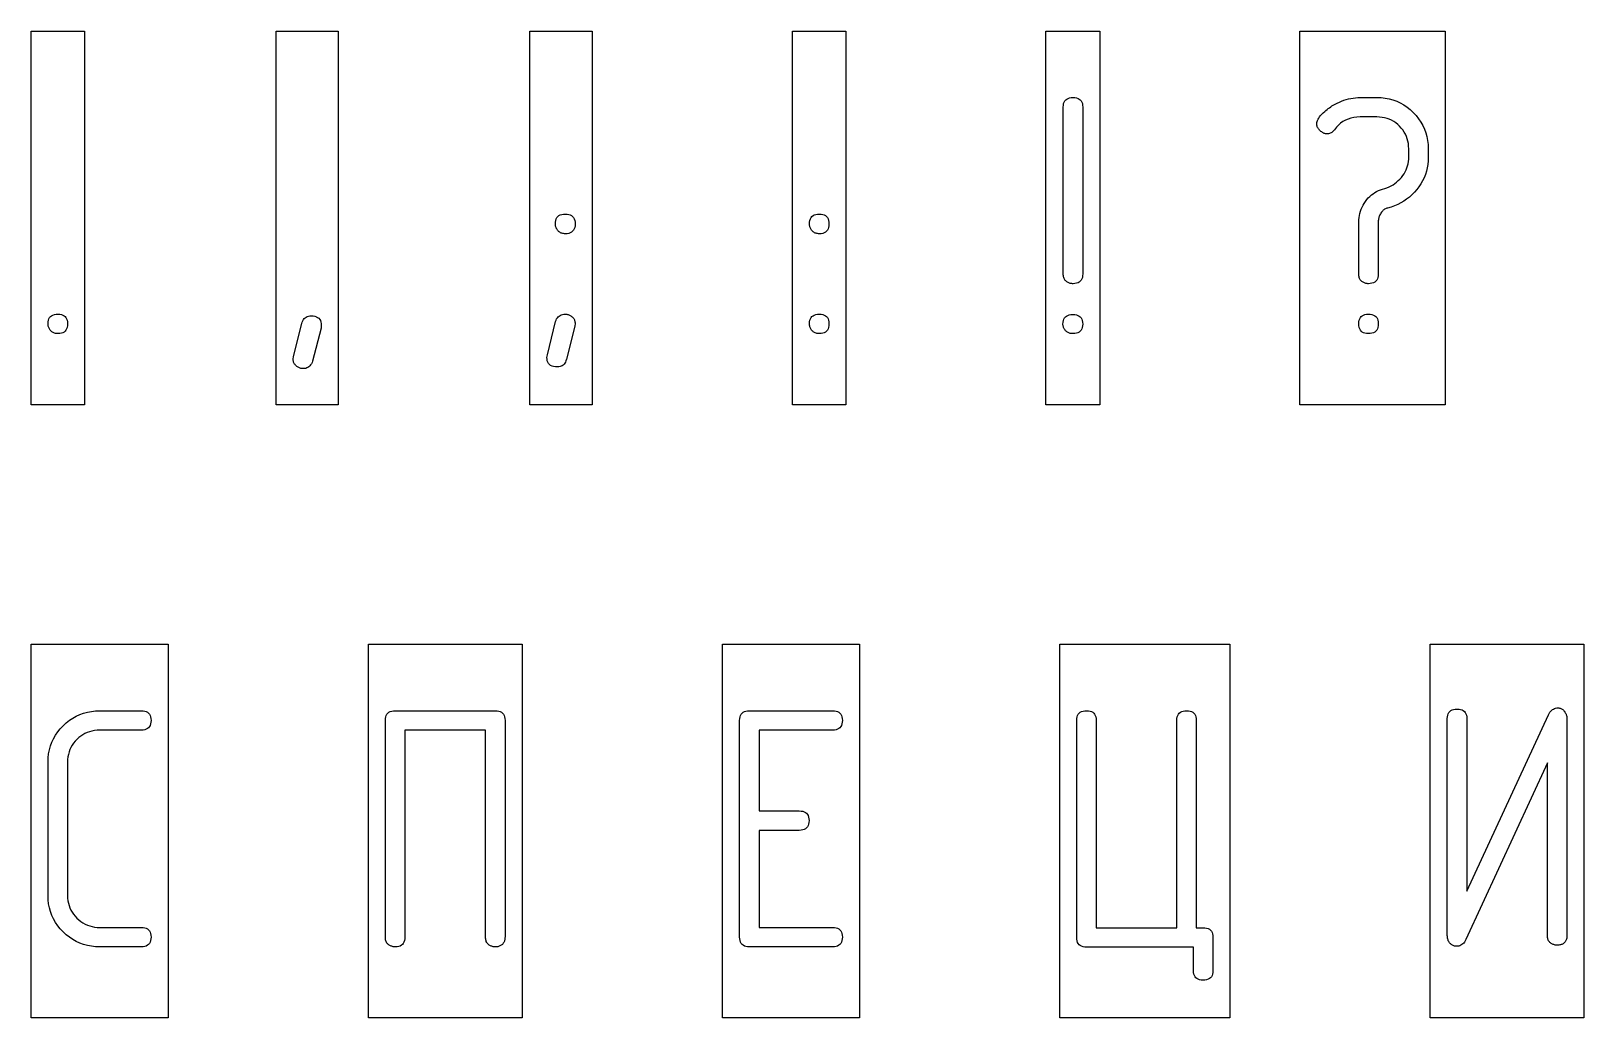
# Model space of a CAD drawing. Extents: x 0 to 347, y -110 to 9.
# Drawn here: x -0.05 to 45.65, y -110.41 to -81.36 of the extents above; entities that cross this region are included whole.
import ezdxf

# ---------------------------------------------------------------- set-up
doc = ezdxf.new("R2010")
doc.units = 0
for name, color, linetype in [('GOST_FRAME', 4, 'CONTINUOUS'), ('GOST_PUNCT', 5, 'CONTINUOUS'), ('GOST_SAMPLE', 2, 'CONTINUOUS')]:
    doc.layers.add(name, color=color, linetype=linetype)

msp = doc.modelspace()

# ---------------------------------------------------------------- linework, layer by layer
at = {"layer": 'GOST_FRAME'}
for points in [[(-0.0515, -81.3574), (1.5216, -81.3574), (1.5216, -92.3574), (-0.0515, -92.3574)], [(7.1611, -81.3574), (8.9917, -81.3574), (8.9917, -92.3574), (7.1611, -92.3574)], [(14.6312, -81.3574), (16.4618, -81.3574), (16.4618, -92.3574), (14.6312, -92.3574)], [(22.3588, -81.3574), (23.9319, -81.3574), (23.9319, -92.3574), (22.3588, -92.3574)], [(29.8206, -81.3574), (31.402, -81.3574), (31.402, -92.3574), (29.8206, -92.3574)], [(37.2907, -81.3574), (41.5714, -81.3574), (41.5714, -92.3574), (37.2907, -92.3574)], [(-0.0515, -99.4106), (3.9801, -99.4106), (3.9801, -110.4106), (-0.0515, -110.4106)], [(9.8771, -99.4106), (14.3987, -99.4106), (14.3987, -110.4106), (9.8771, -110.4106)], [(20.304, -99.4106), (24.3272, -99.4106), (24.3272, -110.4106), (20.304, -110.4106)], [(30.2243, -99.4106), (35.2359, -99.4106), (35.2359, -110.4106), (30.2243, -110.4106)], [(41.1329, -99.4106), (45.6545, -99.4106), (45.6545, -110.4106), (41.1329, -110.4106)]]:
    msp.add_lwpolyline(points, close=True, dxfattribs=at)
at = {"layer": 'GOST_PUNCT'}
for points in [[(30.6196, -88.7957), (30.5982, -88.795), (30.5771, -88.793), (30.5563, -88.7897), (30.5359, -88.785), (30.5158, -88.7791), (30.496, -88.7718), (30.4766, -88.7631), (30.4575, -88.7532), (30.4387, -88.7419), (30.4203, -88.7292), (30.4029, -88.715), (30.3874, -88.699), (30.3737, -88.6811), (30.3618, -88.6615), (30.3517, -88.64), (30.3435, -88.6166), (30.3371, -88.5914), (30.3326, -88.5645), (30.3298, -88.5356), (30.3289, -88.505), (30.3289, -83.5963), (30.3318, -83.5427), (30.3405, -83.4947), (30.3551, -83.4523), (30.3754, -83.4156), (30.4016, -83.3846), (30.4336, -83.3591), (30.4713, -83.3394), (30.515, -83.3252), (30.5644, -83.3168), (30.6196, -83.314), (30.6733, -83.3168), (30.7213, -83.3252), (30.7636, -83.3394), (30.8003, -83.3591), (30.8314, -83.3846), (30.8568, -83.4156), (30.8766, -83.4523), (30.8907, -83.4947), (30.8992, -83.5427), (30.902, -83.5963), (30.902, -88.505), (30.8992, -88.5602), (30.8907, -88.6096), (30.8766, -88.6532), (30.8568, -88.691), (30.8314, -88.723), (30.8003, -88.7492), (30.7636, -88.7695), (30.7213, -88.7841), (30.6733, -88.7928)], [(39.8754, -86.5698), (39.8525, -86.5757), (39.8304, -86.5836), (39.809, -86.5933), (39.7884, -86.605), (39.7685, -86.6186), (39.7493, -86.6341), (39.7309, -86.6515), (39.7133, -86.6708), (39.6964, -86.692), (39.6802, -86.7151), (39.6652, -86.7393), (39.6518, -86.7638), (39.64, -86.7885), (39.6297, -86.8135), (39.6211, -86.8387), (39.614, -86.8641), (39.6084, -86.8898), (39.6045, -86.9158), (39.6021, -86.942), (39.6013, -86.9684), (39.6013, -88.505), (39.5984, -88.5602), (39.5897, -88.6096), (39.5752, -88.6532), (39.5548, -88.691), (39.5287, -88.723), (39.4967, -88.7492), (39.4589, -88.7695), (39.4153, -88.7841), (39.3659, -88.7928), (39.3106, -88.7957), (39.2908, -88.795), (39.2711, -88.793), (39.2516, -88.7897), (39.2322, -88.785), (39.213, -88.7791), (39.194, -88.7718), (39.1752, -88.7631), (39.1565, -88.7532), (39.138, -88.7419), (39.1196, -88.7292), (39.1022, -88.715), (39.0867, -88.699), (39.073, -88.6811), (39.0611, -88.6615), (39.0511, -88.64), (39.0429, -88.6166), (39.0365, -88.5914), (39.0319, -88.5645), (39.0292, -88.5356), (39.0282, -88.505), (39.0282, -86.9767), (39.0302, -86.9124), (39.036, -86.849), (39.0458, -86.7865), (39.0595, -86.7249), (39.077, -86.6642), (39.0985, -86.6045), (39.1239, -86.5456), (39.1532, -86.4877), (39.1863, -86.4307), (39.2234, -86.3746), (39.2636, -86.3209), (39.306, -86.2711), (39.3506, -86.2252), (39.3975, -86.1832), (39.4466, -86.1451), (39.498, -86.111), (39.5516, -86.0807), (39.6075, -86.0543), (39.6656, -86.0319), (39.7259, -86.0133), (39.7928, -85.9934), (39.8571, -85.9701), (39.919, -85.9435), (39.9784, -85.9136), (40.0353, -85.8804), (40.0897, -85.8439), (40.1416, -85.804), (40.191, -85.7608), (40.238, -85.7143), (40.2824, -85.6645), (40.3234, -85.6121), (40.3601, -85.5581), (40.3925, -85.5025), (40.4206, -85.4452), (40.4444, -85.3862), (40.4638, -85.3256), (40.4789, -85.2633), (40.4897, -85.1993), (40.4962, -85.1337), (40.4983, -85.0664), (40.4983, -84.8256), (40.4956, -84.7471), (40.4875, -84.6713), (40.474, -84.598), (40.4551, -84.5272), (40.4309, -84.4591), (40.4012, -84.3935), (40.3661, -84.3305), (40.3256, -84.2701), (40.2797, -84.2123), (40.2284, -84.157), (40.1731, -84.1057), (40.1153, -84.0598), (40.0549, -84.0193), (39.9919, -83.9842), (39.9263, -83.9545), (39.8581, -83.9302), (39.7874, -83.9113), (39.7141, -83.8978), (39.6382, -83.8897), (39.5598, -83.887), (39.0698, -83.887), (38.974, -83.8908), (38.8827, -83.902), (38.7959, -83.9207), (38.7136, -83.9468), (38.6358, -83.9805), (38.5625, -84.0216), (38.4936, -84.0702), (38.4292, -84.1262), (38.3694, -84.1898), (38.314, -84.2608), (38.2952, -84.2845), (38.2754, -84.3056), (38.2547, -84.3243), (38.2329, -84.3405), (38.2101, -84.3542), (38.1864, -84.3654), (38.1616, -84.3742), (38.1359, -84.3804), (38.1091, -84.3841), (38.0814, -84.3854), (38.0646, -84.3845), (38.0473, -84.3817), (38.0297, -84.3772), (38.0116, -84.3708), (37.9931, -84.3625), (37.9743, -84.3525), (37.9549, -84.3406), (37.9352, -84.3269), (37.9151, -84.3114), (37.8945, -84.294), (37.8748, -84.2755), (37.8571, -84.2565), (37.8416, -84.237), (37.8281, -84.2169), (37.8167, -84.1964), (37.8073, -84.1754), (37.8, -84.1539), (37.7949, -84.1319), (37.7917, -84.1094), (37.7907, -84.0864), (37.793, -84.0544), (37.8, -84.0216), (37.8116, -83.988), (37.8279, -83.9535), (37.8488, -83.9182), (37.8744, -83.8821), (37.9047, -83.8451), (37.9395, -83.8073), (37.9791, -83.7687), (38.0233, -83.7292), (38.0583, -83.6983), (38.0937, -83.6688), (38.1294, -83.6405), (38.1654, -83.6136), (38.2018, -83.588), (38.2385, -83.5638), (38.2756, -83.5409), (38.313, -83.5193), (38.3507, -83.499), (38.3887, -83.4801), (38.4553, -83.4485), (38.5223, -83.4203), (38.5895, -83.3953), (38.6571, -83.3738), (38.7251, -83.3555), (38.7934, -83.3405), (38.862, -83.3289), (38.9309, -83.3206), (39.0002, -83.3156), (39.0698, -83.314), (39.5598, -83.314), (39.6841, -83.3184), (39.8047, -83.3316), (39.9213, -83.3536), (40.0342, -83.3844), (40.1433, -83.424), (40.2485, -83.4724), (40.3499, -83.5297), (40.4475, -83.5957), (40.5413, -83.6705), (40.6312, -83.7542), (40.7149, -83.8441), (40.7897, -83.9379), (40.8557, -84.0355), (40.913, -84.1369), (40.9614, -84.2421), (41.001, -84.3512), (41.0318, -84.464), (41.0538, -84.5807), (41.067, -84.7012), (41.0714, -84.8256), (41.0714, -85.0748), (41.0681, -85.1814), (41.058, -85.2855), (41.0412, -85.3871), (41.0176, -85.486), (40.9873, -85.5824), (40.9503, -85.6762), (40.9066, -85.7675), (40.8561, -85.8561), (40.799, -85.9422), (40.735, -86.0257), (40.6659, -86.1052), (40.593, -86.1791), (40.5164, -86.2474), (40.436, -86.3101), (40.352, -86.3673), (40.2641, -86.4189), (40.1725, -86.465), (40.0772, -86.5055), (39.9782, -86.5404)], [(15.6711, -87.3256), (15.6451, -87.3247), (15.6201, -87.3221), (15.5962, -87.3177), (15.5734, -87.3116), (15.5517, -87.3038), (15.5311, -87.2942), (15.5115, -87.2828), (15.493, -87.2698), (15.4756, -87.2549), (15.4593, -87.2384), (15.4443, -87.2206), (15.4309, -87.2023), (15.4191, -87.1834), (15.4088, -87.164), (15.4001, -87.1439), (15.393, -87.1233), (15.3875, -87.102), (15.3836, -87.0802), (15.3812, -87.0578), (15.3804, -87.0349), (15.3833, -86.9797), (15.392, -86.9302), (15.4066, -86.8866), (15.4269, -86.8488), (15.4531, -86.8169), (15.485, -86.7907), (15.5228, -86.7703), (15.5664, -86.7558), (15.6159, -86.7471), (15.6711, -86.7442), (15.7263, -86.7471), (15.7757, -86.7558), (15.8194, -86.7703), (15.8571, -86.7907), (15.8891, -86.8169), (15.9153, -86.8488), (15.9356, -86.8866), (15.9502, -86.9302), (15.9589, -86.9797), (15.9618, -87.0349), (15.9589, -87.0901), (15.9502, -87.1395), (15.9356, -87.1831), (15.9153, -87.2209), (15.8891, -87.2529), (15.8571, -87.2791), (15.8194, -87.2994), (15.7757, -87.314), (15.7263, -87.3227)], [(23.1495, -87.3256), (23.1235, -87.3247), (23.0985, -87.3221), (23.0746, -87.3177), (23.0518, -87.3116), (23.0301, -87.3038), (23.0095, -87.2942), (22.9899, -87.2828), (22.9714, -87.2698), (22.954, -87.2549), (22.9377, -87.2384), (22.9227, -87.2206), (22.9093, -87.2023), (22.8975, -87.1834), (22.8872, -87.164), (22.8785, -87.1439), (22.8714, -87.1233), (22.8659, -87.102), (22.862, -87.0802), (22.8596, -87.0578), (22.8588, -87.0349), (22.8617, -86.9797), (22.8704, -86.9302), (22.885, -86.8866), (22.9053, -86.8488), (22.9315, -86.8169), (22.9635, -86.7907), (23.0012, -86.7703), (23.0449, -86.7558), (23.0943, -86.7471), (23.1495, -86.7442), (23.2032, -86.7471), (23.2512, -86.7558), (23.2935, -86.7703), (23.3302, -86.7907), (23.3613, -86.8169), (23.3867, -86.8488), (23.4065, -86.8866), (23.4206, -86.9302), (23.4291, -86.9797), (23.4319, -87.0349), (23.4291, -87.0901), (23.4206, -87.1395), (23.4065, -87.1831), (23.3867, -87.2209), (23.3613, -87.2529), (23.3302, -87.2791), (23.2935, -87.2994), (23.2512, -87.314), (23.2032, -87.3227)], [(0.7392, -90.2658), (0.7132, -90.2649), (0.6882, -90.2623), (0.6643, -90.2579), (0.6415, -90.2518), (0.6198, -90.244), (0.5992, -90.2344), (0.5796, -90.223), (0.5611, -90.21), (0.5437, -90.1951), (0.5274, -90.1786), (0.5124, -90.1608), (0.499, -90.1425), (0.4872, -90.1236), (0.4769, -90.1042), (0.4682, -90.0841), (0.4611, -90.0635), (0.4556, -90.0422), (0.4517, -90.0204), (0.4493, -89.998), (0.4485, -89.9751), (0.4514, -89.9214), (0.4601, -89.8734), (0.4747, -89.8311), (0.495, -89.7944), (0.5212, -89.7633), (0.5532, -89.7379), (0.5909, -89.7181), (0.6346, -89.704), (0.684, -89.6955), (0.7392, -89.6927), (0.7929, -89.6955), (0.8409, -89.704), (0.8832, -89.7181), (0.9199, -89.7379), (0.951, -89.7633), (0.9764, -89.7944), (0.9962, -89.8311), (1.0103, -89.8734), (1.0188, -89.9214), (1.0216, -89.9751), (1.0188, -90.0303), (1.0103, -90.0797), (0.9962, -90.1233), (0.9764, -90.1611), (0.951, -90.1931), (0.9199, -90.2193), (0.8832, -90.2396), (0.8409, -90.2542), (0.7929, -90.2629)], [(8.4834, -90.0997), (8.2342, -91.0714), (8.218, -91.114), (8.1993, -91.1522), (8.1782, -91.1858), (8.1545, -91.215), (8.1283, -91.2396), (8.0997, -91.2598), (8.0685, -91.2755), (8.0349, -91.2867), (7.9988, -91.2934), (7.9601, -91.2957), (7.9371, -91.2949), (7.9146, -91.2924), (7.8926, -91.2882), (7.8711, -91.2824), (7.8501, -91.2749), (7.8296, -91.2658), (7.8096, -91.255), (7.79, -91.2425), (7.771, -91.2284), (7.7525, -91.2126), (7.7351, -91.1957), (7.7196, -91.1781), (7.7059, -91.1598), (7.694, -91.1409), (7.684, -91.1213), (7.6757, -91.101), (7.6694, -91.0801), (7.6648, -91.0585), (7.662, -91.0362), (7.6611, -91.0133), (7.6777, -90.9385), (7.9186, -89.9668), (7.9318, -89.9242), (7.9482, -89.886), (7.9677, -89.8524), (7.9904, -89.8233), (8.0162, -89.7986), (8.0452, -89.7784), (8.0773, -89.7627), (8.1126, -89.7515), (8.1511, -89.7448), (8.1927, -89.7425), (8.2495, -89.7453), (8.3003, -89.7538), (8.3452, -89.7679), (8.3841, -89.7877), (8.4169, -89.8131), (8.4439, -89.8442), (8.4648, -89.8809), (8.4797, -89.9233), (8.4887, -89.9713), (8.4917, -90.0249)], [(15.9535, -90.0415), (15.7043, -91.0216), (15.6927, -91.0642), (15.6777, -91.1023), (15.6595, -91.136), (15.6379, -91.1651), (15.613, -91.1898), (15.5847, -91.21), (15.5532, -91.2257), (15.5183, -91.2369), (15.4801, -91.2436), (15.4385, -91.2458), (15.3801, -91.243), (15.3279, -91.2346), (15.2818, -91.2204), (15.2419, -91.2007), (15.2081, -91.1752), (15.1804, -91.1442), (15.1589, -91.1075), (15.1435, -91.0651), (15.1343, -91.0171), (15.1312, -90.9635), (15.1478, -90.8887), (15.3887, -89.9086), (15.402, -89.8676), (15.4186, -89.8309), (15.4385, -89.7985), (15.4618, -89.7704), (15.4884, -89.7467), (15.5183, -89.7272), (15.5515, -89.7121), (15.588, -89.7013), (15.6279, -89.6949), (15.6711, -89.6927), (15.6941, -89.6935), (15.7164, -89.6958), (15.7382, -89.6998), (15.7595, -89.7053), (15.7801, -89.7124), (15.8002, -89.7211), (15.8196, -89.7314), (15.8385, -89.7432), (15.8569, -89.7566), (15.8746, -89.7716), (15.8912, -89.7877), (15.906, -89.8047), (15.9191, -89.8223), (15.9304, -89.8407), (15.94, -89.8598), (15.9478, -89.8797), (15.9539, -89.9004), (15.9583, -89.9218), (15.9609, -89.9439), (15.9618, -89.9668)], [(23.1495, -90.2658), (23.1235, -90.2649), (23.0985, -90.2623), (23.0746, -90.2579), (23.0518, -90.2518), (23.0301, -90.244), (23.0095, -90.2344), (22.9899, -90.223), (22.9714, -90.21), (22.954, -90.1951), (22.9377, -90.1786), (22.9227, -90.1608), (22.9093, -90.1425), (22.8975, -90.1236), (22.8872, -90.1042), (22.8785, -90.0841), (22.8714, -90.0635), (22.8659, -90.0422), (22.862, -90.0204), (22.8596, -89.998), (22.8588, -89.9751), (22.8617, -89.9214), (22.8704, -89.8734), (22.885, -89.8311), (22.9053, -89.7944), (22.9315, -89.7633), (22.9635, -89.7379), (23.0012, -89.7181), (23.0449, -89.704), (23.0943, -89.6955), (23.1495, -89.6927), (23.2032, -89.6955), (23.2512, -89.704), (23.2935, -89.7181), (23.3302, -89.7379), (23.3613, -89.7633), (23.3867, -89.7944), (23.4065, -89.8311), (23.4206, -89.8734), (23.4291, -89.9214), (23.4319, -89.9751), (23.4291, -90.0303), (23.4206, -90.0797), (23.4065, -90.1233), (23.3867, -90.1611), (23.3613, -90.1931), (23.3302, -90.2193), (23.2935, -90.2396), (23.2512, -90.2542), (23.2032, -90.2629)], [(30.6113, -90.2658), (30.5853, -90.2649), (30.5603, -90.2623), (30.5364, -90.2579), (30.5136, -90.2518), (30.4919, -90.244), (30.4713, -90.2344), (30.4517, -90.223), (30.4332, -90.21), (30.4158, -90.1951), (30.3995, -90.1786), (30.3845, -90.1609), (30.3711, -90.1429), (30.3593, -90.1244), (30.349, -90.1055), (30.3403, -90.0862), (30.3332, -90.0664), (30.3277, -90.0463), (30.3238, -90.0257), (30.3214, -90.0048), (30.3206, -89.9834), (30.3235, -89.9297), (30.3322, -89.8817), (30.3468, -89.8394), (30.3671, -89.8027), (30.3933, -89.7716), (30.4252, -89.7462), (30.463, -89.7264), (30.5066, -89.7123), (30.5561, -89.7038), (30.6113, -89.701), (30.6665, -89.7038), (30.7159, -89.7123), (30.7596, -89.7264), (30.7973, -89.7462), (30.8293, -89.7716), (30.8555, -89.8027), (30.8758, -89.8394), (30.8904, -89.8817), (30.8991, -89.9297), (30.902, -89.9834), (30.8991, -90.037), (30.8904, -90.085), (30.8758, -90.1274), (30.8555, -90.1641), (30.8293, -90.1952), (30.7973, -90.2206), (30.7596, -90.2404), (30.7159, -90.2545), (30.6665, -90.263)], [(39.3106, -90.2658), (39.257, -90.2629), (39.209, -90.2542), (39.1666, -90.2396), (39.1299, -90.2193), (39.0988, -90.1931), (39.0734, -90.1611), (39.0537, -90.1233), (39.0395, -90.0797), (39.0311, -90.0303), (39.0282, -89.9751), (39.0311, -89.9214), (39.0395, -89.8734), (39.0537, -89.8311), (39.0734, -89.7944), (39.0988, -89.7633), (39.1299, -89.7379), (39.1666, -89.7181), (39.209, -89.704), (39.257, -89.6955), (39.3106, -89.6927), (39.3659, -89.6955), (39.4153, -89.704), (39.4589, -89.7181), (39.4967, -89.7379), (39.5287, -89.7633), (39.5548, -89.7944), (39.5752, -89.8311), (39.5897, -89.8734), (39.5984, -89.9214), (39.6013, -89.9751), (39.5984, -90.0303), (39.5897, -90.0797), (39.5752, -90.1233), (39.5548, -90.1611), (39.5287, -90.1931), (39.4967, -90.2193), (39.4589, -90.2396), (39.4153, -90.2542), (39.3659, -90.2629)]]:
    msp.add_lwpolyline(points, close=True, dxfattribs=at)
at = {"layer": 'GOST_SAMPLE'}
for points in [[(3.1894, -108.3189), (1.9684, -108.3189), (1.8441, -108.3145), (1.7234, -108.3013), (1.6065, -108.2793), (1.4934, -108.2485), (1.3839, -108.2089), (1.2782, -108.1605), (1.1763, -108.1032), (1.0781, -108.0372), (0.9836, -107.9624), (0.8929, -107.8787), (0.8084, -107.7888), (0.7329, -107.695), (0.6662, -107.5974), (0.6085, -107.496), (0.5596, -107.3908), (0.5196, -107.2817), (0.4885, -107.1689), (0.4663, -107.0522), (0.4529, -106.9316), (0.4485, -106.8073), (0.4485, -102.8787), (0.4529, -102.7544), (0.4663, -102.6339), (0.4885, -102.5172), (0.5196, -102.4043), (0.5596, -102.2953), (0.6085, -102.19), (0.6662, -102.0886), (0.7329, -101.991), (0.8084, -101.8973), (0.8929, -101.8073), (0.9836, -101.7237), (1.0781, -101.6488), (1.1763, -101.5828), (1.2782, -101.5256), (1.3839, -101.4772), (1.4934, -101.4375), (1.6065, -101.4067), (1.7234, -101.3847), (1.8441, -101.3715), (1.9684, -101.3671), (3.1894, -101.3671), (3.2446, -101.3699), (3.294, -101.3784), (3.3376, -101.3925), (3.3754, -101.4123), (3.4074, -101.4377), (3.4336, -101.4688), (3.4539, -101.5055), (3.4684, -101.5478), (3.4772, -101.5958), (3.4801, -101.6495), (3.4772, -101.7047), (3.4684, -101.7542), (3.4539, -101.7978), (3.4336, -101.8355), (3.4074, -101.8675), (3.3754, -101.8937), (3.3376, -101.914), (3.294, -101.9286), (3.2446, -101.9373), (3.1894, -101.9402), (1.9684, -101.9402), (1.89, -101.9429), (1.814, -101.951), (1.7404, -101.9645), (1.6694, -101.9834), (1.6009, -102.0077), (1.5349, -102.0374), (1.4713, -102.0725), (1.4103, -102.113), (1.3517, -102.1588), (1.2957, -102.2101), (1.2436, -102.2654), (1.197, -102.3233), (1.1559, -102.3837), (1.1203, -102.4467), (1.0901, -102.5123), (1.0654, -102.5804), (1.0463, -102.6511), (1.0326, -102.7244), (1.0243, -102.8003), (1.0216, -102.8787), (1.0216, -106.8073), (1.0244, -106.8842), (1.0327, -106.9588), (1.0466, -107.0311), (1.0661, -107.101), (1.0912, -107.1686), (1.1218, -107.2339), (1.1579, -107.2968), (1.1997, -107.3575), (1.247, -107.4158), (1.2998, -107.4718), (1.3566, -107.5238), (1.4156, -107.5704), (1.4769, -107.6115), (1.5404, -107.6472), (1.6061, -107.6773), (1.6741, -107.702), (1.7443, -107.7212), (1.8168, -107.7349), (1.8915, -107.7431), (1.9684, -107.7458), (3.1894, -107.7458), (3.2446, -107.7487), (3.294, -107.7571), (3.3376, -107.7713), (3.3754, -107.791), (3.4074, -107.8164), (3.4336, -107.8475), (3.4539, -107.8842), (3.4684, -107.9266), (3.4772, -107.9746), (3.4801, -108.0282), (3.4772, -108.0835), (3.4684, -108.1329), (3.4539, -108.1765), (3.4336, -108.2143), (3.4074, -108.2463), (3.3754, -108.2724), (3.3376, -108.2928), (3.294, -108.3073), (3.2446, -108.316)], [(13.6163, -108.3189), (13.5949, -108.3183), (13.5738, -108.3163), (13.553, -108.313), (13.5326, -108.3083), (13.5125, -108.3023), (13.4927, -108.295), (13.4733, -108.2864), (13.4542, -108.2764), (13.4354, -108.2651), (13.4169, -108.2525), (13.3996, -108.2383), (13.3841, -108.2223), (13.3703, -108.2044), (13.3585, -108.1847), (13.3484, -108.1632), (13.3402, -108.1399), (13.3338, -108.1147), (13.3292, -108.0877), (13.3265, -108.0589), (13.3256, -108.0282), (13.3256, -101.9402), (10.9502, -101.9402), (10.9502, -108.0282), (10.9473, -108.0835), (10.9389, -108.1329), (10.9248, -108.1765), (10.905, -108.2143), (10.8796, -108.2463), (10.8485, -108.2724), (10.8118, -108.2928), (10.7694, -108.3073), (10.7214, -108.316), (10.6678, -108.3189), (10.6463, -108.3183), (10.6252, -108.3163), (10.6045, -108.313), (10.5841, -108.3083), (10.564, -108.3023), (10.5442, -108.295), (10.5248, -108.2864), (10.5056, -108.2764), (10.4869, -108.2651), (10.4684, -108.2525), (10.4511, -108.2383), (10.4355, -108.2223), (10.4218, -108.2044), (10.41, -108.1847), (10.3999, -108.1632), (10.3917, -108.1399), (10.3853, -108.1147), (10.3807, -108.0877), (10.378, -108.0589), (10.3771, -108.0282), (10.3771, -101.6495), (10.38, -101.5958), (10.3887, -101.5478), (10.4032, -101.5055), (10.4236, -101.4688), (10.4498, -101.4377), (10.4817, -101.4123), (10.5195, -101.3925), (10.5631, -101.3784), (10.6125, -101.3699), (10.6678, -101.3671), (13.6163, -101.3671), (13.6699, -101.3699), (13.7179, -101.3784), (13.7603, -101.3925), (13.797, -101.4123), (13.8281, -101.4377), (13.8535, -101.4688), (13.8733, -101.5055), (13.8874, -101.5478), (13.8958, -101.5958), (13.8987, -101.6495), (13.8987, -108.0282), (13.8979, -108.0558), (13.8955, -108.0821), (13.8916, -108.107), (13.886, -108.1306), (13.8789, -108.1528), (13.8703, -108.1738), (13.86, -108.1934), (13.8482, -108.2116), (13.8348, -108.2286), (13.8198, -108.2442), (13.8035, -108.2584), (13.7864, -108.2711), (13.7683, -108.2823), (13.7493, -108.292), (13.7294, -108.3002), (13.7086, -108.307), (13.6869, -108.3122), (13.6643, -108.3159), (13.6407, -108.3182)], [(23.5449, -108.3189), (21.0864, -108.3189), (21.0327, -108.316), (20.9847, -108.3073), (20.9424, -108.2928), (20.9056, -108.2724), (20.8746, -108.2463), (20.8492, -108.2143), (20.8294, -108.1765), (20.8153, -108.1329), (20.8068, -108.0835), (20.804, -108.0282), (20.804, -101.6495), (20.8068, -101.5958), (20.8153, -101.5478), (20.8294, -101.5055), (20.8492, -101.4688), (20.8746, -101.4377), (20.9056, -101.4123), (20.9424, -101.3925), (20.9847, -101.3784), (21.0327, -101.3699), (21.0864, -101.3671), (23.5449, -101.3671), (23.5985, -101.3699), (23.6465, -101.3784), (23.6889, -101.3925), (23.7256, -101.4123), (23.7566, -101.4377), (23.7821, -101.4688), (23.8018, -101.5055), (23.8159, -101.5478), (23.8244, -101.5958), (23.8272, -101.6495), (23.8244, -101.7047), (23.8159, -101.7542), (23.8018, -101.7978), (23.7821, -101.8355), (23.7566, -101.8675), (23.7256, -101.8937), (23.6889, -101.914), (23.6465, -101.9286), (23.5985, -101.9373), (23.5449, -101.9402), (21.3771, -101.9402), (21.3771, -104.3156), (22.5565, -104.3156), (22.6117, -104.3184), (22.6611, -104.3269), (22.7047, -104.341), (22.7425, -104.3608), (22.7745, -104.3862), (22.8007, -104.4173), (22.821, -104.454), (22.8355, -104.4963), (22.8443, -104.5444), (22.8472, -104.598), (22.8443, -104.6532), (22.8355, -104.7027), (22.821, -104.7463), (22.8007, -104.7841), (22.7745, -104.816), (22.7425, -104.8422), (22.7047, -104.8625), (22.6611, -104.8771), (22.6117, -104.8858), (22.5565, -104.8887), (21.3771, -104.8887), (21.3771, -107.7458), (23.5449, -107.7458), (23.5985, -107.7487), (23.6465, -107.7571), (23.6889, -107.7713), (23.7256, -107.791), (23.7566, -107.8164), (23.7821, -107.8475), (23.8018, -107.8842), (23.8159, -107.9266), (23.8244, -107.9746), (23.8272, -108.0282), (23.8244, -108.0835), (23.8159, -108.1329), (23.8018, -108.1765), (23.7821, -108.2143), (23.7566, -108.2463), (23.7256, -108.2724), (23.6889, -108.2928), (23.6465, -108.3073), (23.5985, -108.316)], [(34.4452, -109.299), (34.3915, -109.2962), (34.3435, -109.2877), (34.3012, -109.2736), (34.2645, -109.2538), (34.2334, -109.2284), (34.208, -109.1973), (34.1882, -109.1606), (34.1741, -109.1183), (34.1656, -109.0703), (34.1628, -109.0166), (34.1628, -108.3272), (31.015, -108.3272), (30.9597, -108.3243), (30.9103, -108.3156), (30.8667, -108.3011), (30.8289, -108.2807), (30.7969, -108.2546), (30.7708, -108.2226), (30.7504, -108.1848), (30.7359, -108.1412), (30.7272, -108.0918), (30.7243, -108.0365), (30.7243, -101.6495), (30.7272, -101.5958), (30.7359, -101.5478), (30.7504, -101.5055), (30.7708, -101.4688), (30.7969, -101.4377), (30.8289, -101.4123), (30.8667, -101.3925), (30.9103, -101.3784), (30.9597, -101.3699), (31.015, -101.3671), (31.0686, -101.3699), (31.1166, -101.3784), (31.159, -101.3925), (31.1957, -101.4123), (31.2267, -101.4377), (31.2522, -101.4688), (31.2719, -101.5055), (31.286, -101.5478), (31.2945, -101.5958), (31.2973, -101.6495), (31.2973, -107.7542), (33.6728, -107.7542), (33.6728, -101.6495), (33.6757, -101.5958), (33.6844, -101.5478), (33.6989, -101.5055), (33.7193, -101.4688), (33.7454, -101.4377), (33.7774, -101.4123), (33.8152, -101.3925), (33.8588, -101.3784), (33.9082, -101.3699), (33.9635, -101.3671), (34.0171, -101.3699), (34.0651, -101.3784), (34.1075, -101.3925), (34.1442, -101.4123), (34.1752, -101.4377), (34.2007, -101.4688), (34.2204, -101.5055), (34.2346, -101.5478), (34.243, -101.5958), (34.2458, -101.6495), (34.2458, -107.7542), (34.4452, -107.7542), (34.5004, -107.757), (34.5498, -107.7654), (34.5934, -107.7796), (34.6312, -107.7993), (34.6632, -107.8248), (34.6894, -107.8558), (34.7097, -107.8925), (34.7243, -107.9349), (34.733, -107.9829), (34.7359, -108.0365), (34.7359, -109.0166), (34.733, -109.0703), (34.7243, -109.1183), (34.7097, -109.1606), (34.6894, -109.1973), (34.6632, -109.2284), (34.6312, -109.2538), (34.5934, -109.2736), (34.5498, -109.2877), (34.5004, -109.2962)], [(44.8721, -108.2691), (44.8507, -108.2684), (44.8296, -108.2664), (44.8088, -108.2631), (44.7884, -108.2585), (44.7683, -108.2525), (44.7485, -108.2452), (44.7291, -108.2365), (44.71, -108.2266), (44.6912, -108.2153), (44.6728, -108.2027), (44.6554, -108.1885), (44.6399, -108.1728), (44.6262, -108.1553), (44.6143, -108.1362), (44.6042, -108.1154), (44.596, -108.093), (44.5896, -108.0689), (44.585, -108.0432), (44.5823, -108.0158), (44.5814, -107.9867), (44.5814, -102.9037), (42.1811, -108.103), (42.1618, -108.1409), (42.1405, -108.1748), (42.1173, -108.2047), (42.092, -108.2306), (42.0648, -108.2525), (42.0355, -108.2704), (42.0043, -108.2844), (41.9711, -108.2944), (41.9359, -108.3003), (41.8987, -108.3023), (41.8789, -108.3015), (41.8595, -108.2988), (41.8404, -108.2945), (41.8216, -108.2884), (41.8032, -108.2805), (41.785, -108.2709), (41.7673, -108.2596), (41.7498, -108.2465), (41.7327, -108.2317), (41.7159, -108.2151), (41.7002, -108.1971), (41.686, -108.1781), (41.6736, -108.1579), (41.6628, -108.1367), (41.6537, -108.1144), (41.6462, -108.091), (41.6404, -108.0666), (41.6362, -108.041), (41.6337, -108.0144), (41.6329, -107.9867), (41.6329, -101.5997), (41.6358, -101.546), (41.6445, -101.498), (41.6591, -101.4556), (41.6794, -101.4189), (41.7056, -101.3879), (41.7375, -101.3625), (41.7753, -101.3427), (41.8189, -101.3286), (41.8684, -101.3201), (41.9236, -101.3173), (41.9772, -101.3201), (42.0252, -101.3286), (42.0676, -101.3427), (42.1043, -101.3625), (42.1354, -101.3879), (42.1608, -101.4189), (42.1806, -101.4556), (42.1947, -101.498), (42.2032, -101.546), (42.206, -101.5997), (42.206, -106.6827), (44.6146, -101.4834), (44.6338, -101.4455), (44.6548, -101.4116), (44.6777, -101.3817), (44.7023, -101.3558), (44.7288, -101.3339), (44.7571, -101.3159), (44.7873, -101.302), (44.8193, -101.292), (44.8531, -101.286), (44.8887, -101.2841), (44.9115, -101.285), (44.9336, -101.288), (44.9547, -101.293), (44.9751, -101.3), (44.9946, -101.309), (45.0133, -101.3199), (45.0311, -101.3329), (45.0482, -101.3478), (45.0644, -101.3648), (45.0797, -101.3837), (45.0939, -101.4038), (45.1066, -101.4243), (45.1179, -101.445), (45.1276, -101.4661), (45.1358, -101.4875), (45.1425, -101.5093), (45.1478, -101.5314), (45.1515, -101.5538), (45.1537, -101.5766), (45.1545, -101.5997), (45.1545, -107.9867), (45.1537, -108.0142), (45.1513, -108.0404), (45.1474, -108.0651), (45.1419, -108.0884), (45.1348, -108.1103), (45.1261, -108.1307), (45.1158, -108.1498), (45.104, -108.1674), (45.0906, -108.1837), (45.0756, -108.1985), (45.0593, -108.2119), (45.0422, -108.2239), (45.0241, -108.2345), (45.0051, -108.2437), (44.9853, -108.2515), (44.9645, -108.2578), (44.9427, -108.2627), (44.9201, -108.2663), (44.8966, -108.2684)]]:
    msp.add_lwpolyline(points, close=True, dxfattribs=at)

doc.saveas('drawing.dxf')
